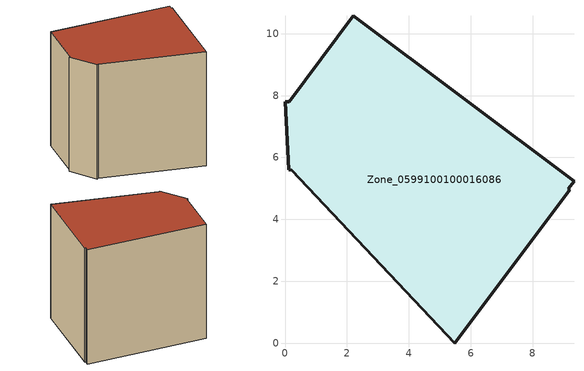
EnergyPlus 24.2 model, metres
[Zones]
Zone_0599100100016086
 floor ground (C_G): 2.21,10.57 9.33,5.22 9.15,4.99 9.2,4.96 5.48,0 0.22,5.59 0.13,5.59 0,7.8 0.13,7.8 z0
 wall outside (C_F): 0,7.8 0.13,5.59 0.22,5.59 5.48,0 9.2,4.96 9.15,4.99 9.33,5.22 2.21,10.57 0.13,7.8 0,7.8 z0:9.31
 roof outside (C_R): 9.33,5.22 2.21,10.57 0.13,7.8 0,7.8 0.13,5.59 0.22,5.59 5.48,0 9.2,4.96 9.15,4.99 z9.31
[BUILDING]
Pand.0599100100016086: North Axis=0; Terrain=City; Loads Convergence Tolerance Value=0.04; Temperature Convergence Tolerance Value=0.4; Solar Distribution=FullExterior; Maximum Number of Warmup Days=25; Minimum Number of Warmup Days=1
[Site:Location]
Rotterdam.The.Hague.AP_ZH_NLD Design_Conditions: Latitude=51.96; Longitude=4.45; Time Zone=1; Elevation=-4.5
[SITE:GROUNDTEMPERATURE:BUILDINGSURFACE]
18, 18, 18, 18, 18, 18, 18, 18, 18, 18, 18, 18
[MATERIAL] Thermal Absorptance=0.9; Solar Absorptance=0.7; Visible Absorptance=0.7
Name | Roughness | Thickness | Conductivity | Density | Specific Heat
G.TC.2015-2018 | MediumSmooth | 0.15 | 0.0428571 | 540 | 1210
F.TC.2015-2018 | Rough | 0.3 | 0.0666667 | 1920 | 840
R.TC.2015-2018 | MediumRough | 0.2 | 0.0333333 | 1500 | 1000
[CONSTRUCTION]
C_G: G.TC.2015-2018
C_F: F.TC.2015-2018
C_R: R.TC.2015-2018
[ZONE]
Zone_0599100100016086: Type=1; Multiplier=1; Ceiling Height=Autocalculate; Volume=Autocalculate; Floor Area=autocalculate; Part of Total Floor Area=Yes
[ZONEINFILTRATION:DESIGNFLOWRATE]
Infil_Zone_0599100100016086: Zone or ZoneList or Space or SpaceList=Zone_0599100100016086; Schedule=AlwaysOn; Design Flow Rate Calculation Method=Flow/Area; Flow Rate per Floor Area=0.0015; Constant Term Coefficient=1; Temperature Term Coefficient=0; Velocity Term Coefficient=0; Velocity Squared Term Coefficient=0
[HVACTEMPLATE:ZONE:IDEALLOADSAIRSYSTEM]
Zone_0599100100016086: Maximum Heating Supply Air Temperature=50; Minimum Cooling Supply Air Temperature=13; Maximum Heating Supply Air Humidity Ratio=0.0156; Minimum Cooling Supply Air Humidity Ratio=0.0077; Heating Limit=NoLimit; Cooling Limit=NoLimit; Dehumidification Control Type=ConstantSensibleHeatRatio; Cooling Sensible Heat Ratio=0.7; Dehumidification Setpoint=60; Humidification Control Type=None; Humidification Setpoint=30; Outdoor Air Method=None; Outdoor Air Flow Rate per Person=0.00944; Outdoor Air Flow Rate per Zone Floor Area=0; Outdoor Air Flow Rate per Zone=0; Demand Controlled Ventilation Type=None; Outdoor Air Economizer Type=NoEconomizer; Heat Recovery Type=None; Sensible Heat Recovery Effectiveness=0.7; Latent Heat Recovery Effectiveness=0.65
[ZONECONTROL:THERMOSTAT]
ThermostatControl_Zone_0599100100016086: Zone or ZoneList=Zone_0599100100016086; Control Type Schedule=DualSetpointControlType; Control 1=Thermostat_Zone_0599100100016086; Temperature Difference Between Cutout And Setpoint=0
[THERMOSTATSETPOINT:DUALSETPOINT]
Thermostat_Zone_0599100100016086: Heating Setpoint Temperature Schedule=HeatingSetpoint_Zone_0599100100016086; Cooling Setpoint Temperature Schedule=CoolingSetpoint_Zone_0599100100016086
[SCHEDULE:COMPACT]
HeatingSetpoint_Zone_0599100100016086: Through: 12/31, For: AllDays, Until: 24:00, 21
CoolingSetpoint_Zone_0599100100016086: Through: 12/31, For: AllDays, Until: 24:00, 24
DualSetpointControlType: Through: 12/31, For: AllDays, Until: 24:00, 4
AlwaysOn: Through: 12/31, For: AllDays, Until: 24:00, 1
